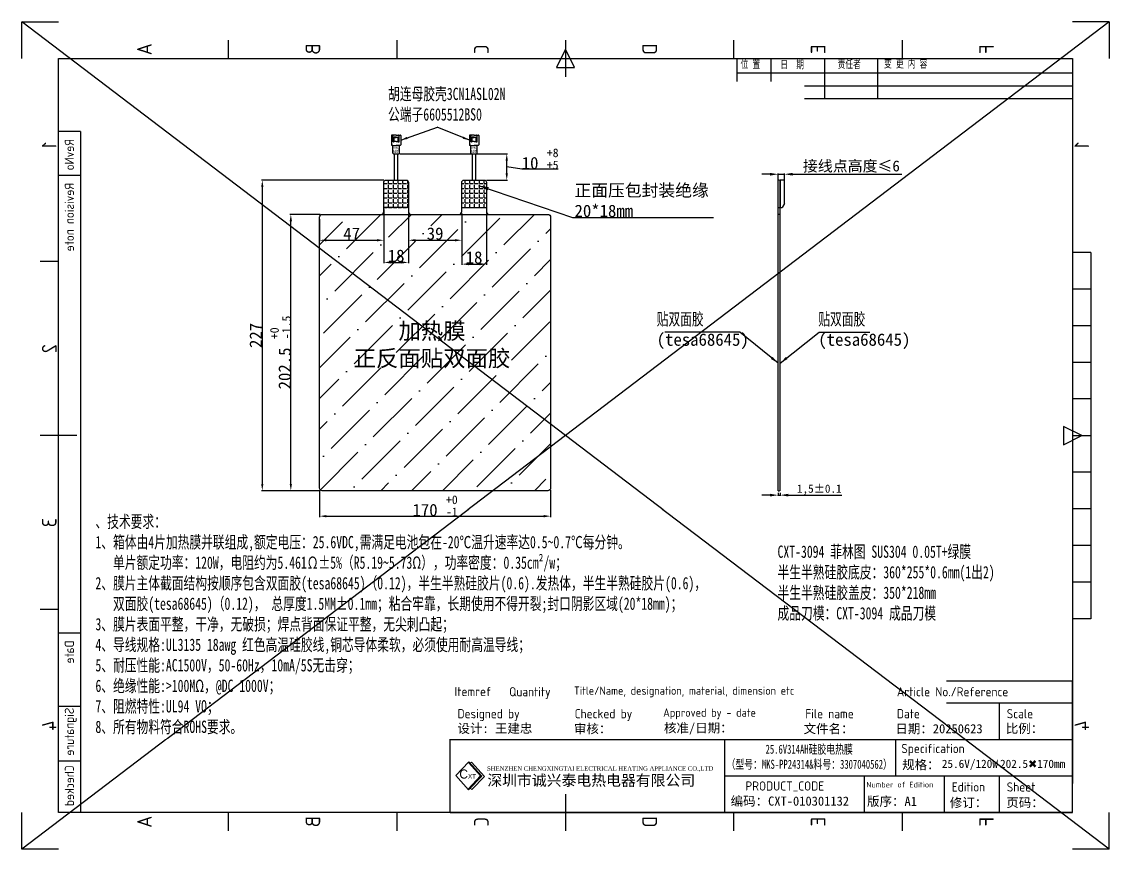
# Model space of a CAD drawing. Header units: millimetres. Extents: x -1327 to 8145, y -2943 to 1353.
# Drawn here: x 1580 to 2375, y -2418 to -1814 of the extents above; entities that cross this region are included whole.
import ezdxf
from ezdxf.enums import TextEntityAlignment as Align

# ---------------------------------------------------------------- set-up
doc = ezdxf.new("R2010")
doc.units = ezdxf.units.MM
for name, color, linetype in [('FRAME 025', 7, 'Continuous'), ('FRAME 050', 6, 'Continuous'), ('FRAME 070', 5, 'Continuous'), ('FRAME 200', 8, 'Continuous'), ('发热膜', 7, 'Continuous'), ('标注', 2, 'Continuous')]:
    doc.layers.add(name, color=color, linetype=linetype)
doc.styles.add('10号', font='', dxfattribs={"width": 0.7, "height": 15})
doc.styles.add('ISO Proportional', font='isocp.shx')
doc.styles.get("Standard").update_dxf_attribs({"font": ''})
doc.styles.add('工程字', font='', dxfattribs={"width": 0.7, "height": 6})
doc.styles.add('标准', font='', dxfattribs={"width": 0.667})
doc.styles.add('标注', font='STFANGSO.TTF', dxfattribs={"width": 0.7, "height": 10})
doc.styles.get('10号').set_extended_font_data('SimSun')
doc.styles.get('Standard').set_extended_font_data('SimSun')
doc.styles.get('工程字').set_extended_font_data('SimSun')
doc.styles.get('标准').set_extended_font_data('宋体')
doc.dimstyles.new('ISO-25', dxfattribs={"dimscale": 0.5, "dimtxt": 18, "dimasz": 15, "dimexe": 1.25, "dimexo": 3, "dimtad": 1, "dimtoh": 1, "dimdec": 5, "dimtxsty": 'Standard', "dimcen": 2.5, "dimadec": 0, "dimazin": 0, "dimtfac": 1, "dimtmove": 0, "dimatfit": 3, "dimfxl": 1, "dimarcsym": 0})

# ---------------------------------------------------------------- blocks, each defined once
blk = doc.blocks.new('*D78')
at = {"color": 0, "lineweight": -2}
for p, q in [((2126.91, -2159.63), (2120.91, -2159.63)), ((2132.91, -2157.88), (2132.91, -2160.25)), ((2132.91, -2159.63), (2134.41, -2159.63)), ((2134.41, -2157.88), (2134.41, -2160.25)), ((2140.41, -2159.63), (2179.52, -2159.63))]:
    blk.add_line(p, q, dxfattribs=at)
at = {"color": 0}
for points in [[(2126.91, -2160.63), (2126.91, -2158.63), (2132.91, -2159.63)], [(2140.41, -2158.63), (2140.41, -2160.63), (2134.41, -2159.63)]]:
    blk.add_solid(points, dxfattribs=at)
at = {"layer": 'Defpoints', "color": 0}
for p in [(2132.91, -2156.38), (2134.41, -2156.38), (2134.41, -2159.63)]:
    blk.add_point(p, dxfattribs=at)
at = {"color": 0, "insert": (2162.96, -2155.65), "char_height": 6, "attachment_point": 5}
blk.add_mtext('1,5%%P0.1', dxfattribs=at)
blk = doc.blocks.new('*D79')
at = {"color": 0, "lineweight": -2}
for p, q in [((2132.91, -1947.88), (2132.91, -1924.43)), ((2137.41, -1943.51), (2137.41, -1924.43)), ((2126.91, -1925.06), (2120.91, -1925.06)), ((2132.91, -1925.06), (2137.41, -1925.06)), ((2143.41, -1925.06), (2223.42, -1925.06))]:
    blk.add_line(p, q, dxfattribs=at)
at = {"color": 0}
for points in [[(2126.91, -1926.06), (2126.91, -1924.06), (2132.91, -1925.06)], [(2143.41, -1924.06), (2143.41, -1926.06), (2137.41, -1925.06)]]:
    blk.add_solid(points, dxfattribs=at)
at = {"layer": 'Defpoints', "color": 0}
for p in [(2137.41, -1925.06), (2137.41, -1945.01), (2132.91, -1949.38)]:
    blk.add_point(p, dxfattribs=at)
at = {"color": 0, "insert": (2186.42, -1919.45), "char_height": 6, "attachment_point": 5}
blk.add_mtext('{\\H1.333333x;接线点高度≤6}', dxfattribs=at)
blk = doc.blocks.new('*D70')
at = {"layer": 'Defpoints', "color": 0}
for p in [(1797.51, -2154.38), (1966.51, -2154.38), (1966.51, -2175)]:
    blk.add_point(p, dxfattribs=at)
at = {"layer": '标注', "color": 0, "lineweight": -2}
for p, q in [((1797.51, -2155.88), (1797.51, -2175.63)), ((1966.51, -2155.88), (1966.51, -2175.63)), ((1802.51, -2175), (1961.51, -2175))]:
    blk.add_line(p, q, dxfattribs=at)
at = {"layer": '标注', "color": 0}
for points in [[(1802.51, -2174.17), (1802.51, -2175.84), (1797.51, -2175)], [(1961.51, -2175.84), (1961.51, -2174.17), (1966.51, -2175)]]:
    blk.add_solid(points, dxfattribs=at)
at = {"layer": '标注', "color": 0, "insert": (1882.01, -2167.5), "char_height": 9, "attachment_point": 5}
blk.add_mtext('170 {\\H0.7x;\\S+0^ -1;}', dxfattribs=at)
blk = doc.blocks.new('*D71')
at = {"layer": 'Defpoints', "color": 0}
for p in [(1776.51, -1954.38), (1799.51, -1954.38), (1799.51, -2156.38)]:
    blk.add_point(p, dxfattribs=at)
at = {"layer": '标注', "color": 0, "lineweight": -2}
for p, q in [((1798.01, -1954.38), (1775.89, -1954.38)), ((1776.51, -2151.38), (1776.51, -1959.38)), ((1798.01, -2156.38), (1775.89, -2156.38))]:
    blk.add_line(p, q, dxfattribs=at)
at = {"layer": '标注', "color": 0}
for points in [[(1777.35, -1959.38), (1775.68, -1959.38), (1776.51, -1954.38)], [(1775.68, -2151.38), (1777.35, -2151.38), (1776.51, -2156.38)]]:
    blk.add_solid(points, dxfattribs=at)
at = {"layer": '标注', "color": 0, "insert": (1769.01, -2055.38), "char_height": 9, "attachment_point": 5, "rotation": 90}
blk.add_mtext('202.5 {\\H0.7x;\\S+0^ -1.5;}', dxfattribs=at)
blk = doc.blocks.new('*D72')
at = {"layer": 'Defpoints', "color": 0}
for p in [(1846.01, -1929.38), (1755.64, -2156.38), (1799.51, -2156.38)]:
    blk.add_point(p, dxfattribs=at)
at = {"layer": '标注', "color": 0, "lineweight": -2}
for p, q in [((1844.51, -1929.38), (1755.01, -1929.38)), ((1755.64, -1934.38), (1755.64, -2151.38)), ((1798.01, -2156.38), (1755.01, -2156.38))]:
    blk.add_line(p, q, dxfattribs=at)
at = {"layer": '标注', "color": 0}
for points in [[(1756.47, -1934.38), (1754.8, -1934.38), (1755.64, -1929.38)], [(1754.8, -2151.38), (1756.47, -2151.38), (1755.64, -2156.38)]]:
    blk.add_solid(points, dxfattribs=at)
at = {"layer": '标注', "color": 0, "insert": (1750.82, -2042.88), "char_height": 9, "attachment_point": 5, "rotation": 90}
blk.add_mtext('227', dxfattribs=at)
blk = doc.blocks.new('*D73')
at = {"layer": 'Defpoints', "color": 0}
for p in [(1844.51, -1949.38), (1797.51, -1956.38), (1844.51, -1973.31)]:
    blk.add_point(p, dxfattribs=at)
at = {"layer": '标注', "color": 0, "lineweight": -2}
for p, q in [((1844.51, -1950.88), (1844.51, -1973.94)), ((1797.51, -1957.88), (1797.51, -1973.94)), ((1802.51, -1973.31), (1839.51, -1973.31))]:
    blk.add_line(p, q, dxfattribs=at)
at = {"layer": '标注', "color": 0}
for points in [[(1802.51, -1972.48), (1802.51, -1974.14), (1797.51, -1973.31)], [(1839.51, -1974.14), (1839.51, -1972.48), (1844.51, -1973.31)]]:
    blk.add_solid(points, dxfattribs=at)
at = {"layer": '标注', "color": 0, "insert": (1821.01, -1968.5), "char_height": 9, "attachment_point": 5}
blk.add_mtext('47', dxfattribs=at)
blk = doc.blocks.new('*D74')
at = {"layer": 'Defpoints', "color": 0}
for p in [(1844.51, -1954.38), (1862.51, -1952.38), (1862.51, -1989.53)]:
    blk.add_point(p, dxfattribs=at)
at = {"layer": '标注', "color": 0, "lineweight": -2}
for p, q in [((1844.51, -1955.88), (1844.51, -1990.15)), ((1862.51, -1953.88), (1862.51, -1990.15)), ((1849.51, -1989.53), (1857.51, -1989.53))]:
    blk.add_line(p, q, dxfattribs=at)
at = {"layer": '标注', "color": 0}
for points in [[(1849.51, -1988.69), (1849.51, -1990.36), (1844.51, -1989.53)], [(1857.51, -1990.36), (1857.51, -1988.69), (1862.51, -1989.53)]]:
    blk.add_solid(points, dxfattribs=at)
at = {"layer": '标注', "color": 0, "insert": (1853.51, -1984.71), "char_height": 9, "attachment_point": 5}
blk.add_mtext('18', dxfattribs=at)
blk = doc.blocks.new('*D75')
at = {"layer": 'Defpoints', "color": 0}
for p in [(1862.51, -1952.38), (1901.51, -1952.38), (1901.51, -1973.31)]:
    blk.add_point(p, dxfattribs=at)
at = {"layer": '标注', "color": 0, "lineweight": -2}
for p, q in [((1862.51, -1953.88), (1862.51, -1973.94)), ((1901.51, -1953.88), (1901.51, -1973.94)), ((1867.51, -1973.31), (1896.51, -1973.31))]:
    blk.add_line(p, q, dxfattribs=at)
at = {"layer": '标注', "color": 0}
for points in [[(1867.51, -1972.48), (1867.51, -1974.14), (1862.51, -1973.31)], [(1896.51, -1974.14), (1896.51, -1972.48), (1901.51, -1973.31)]]:
    blk.add_solid(points, dxfattribs=at)
at = {"layer": '标注', "color": 0, "insert": (1882.01, -1968.5), "char_height": 9, "attachment_point": 5}
blk.add_mtext('39', dxfattribs=at)
blk = doc.blocks.new('*D76')
at = {"layer": 'Defpoints', "color": 0}
for p in [(1901.51, -1952.38), (1919.51, -1952.38), (1919.51, -1990.78)]:
    blk.add_point(p, dxfattribs=at)
at = {"layer": '标注', "color": 0, "lineweight": -2}
for p, q in [((1901.51, -1953.88), (1901.51, -1991.4)), ((1919.51, -1953.88), (1919.51, -1991.4)), ((1906.51, -1990.78), (1914.51, -1990.78))]:
    blk.add_line(p, q, dxfattribs=at)
at = {"layer": '标注', "color": 0}
for points in [[(1906.51, -1989.94), (1906.51, -1991.61), (1901.51, -1990.78)], [(1914.51, -1991.61), (1914.51, -1989.94), (1919.51, -1990.78)]]:
    blk.add_solid(points, dxfattribs=at)
at = {"layer": '标注', "color": 0, "insert": (1910.51, -1985.96), "char_height": 9, "attachment_point": 5}
blk.add_mtext('18', dxfattribs=at)
blk = doc.blocks.new('*D77')
at = {"layer": 'Defpoints', "color": 0}
for p in [(1854.76, -1910.07), (1934.41, -1910.07), (1918.01, -1929.38)]:
    blk.add_point(p, dxfattribs=at)
at = {"layer": '标注', "color": 0, "lineweight": -2}
for p, q in [((1856.26, -1910.07), (1935.03, -1910.07)), ((1934.41, -1924.38), (1934.41, -1915.07)), ((1945.55, -1921.4), (1934.41, -1919.72)), ((1972.12, -1921.4), (1945.55, -1921.4)), ((1919.51, -1929.38), (1935.03, -1929.38))]:
    blk.add_line(p, q, dxfattribs=at)
at = {"layer": '标注', "color": 0}
for points in [[(1935.24, -1915.07), (1933.57, -1915.07), (1934.41, -1910.07)], [(1933.57, -1924.38), (1935.24, -1924.38), (1934.41, -1929.38)]]:
    blk.add_solid(points, dxfattribs=at)
at = {"layer": '标注', "color": 0, "insert": (1958.83, -1913.91), "char_height": 9, "attachment_point": 5}
blk.add_mtext('10 {\\H0.7x;\\S+8^ +5;}', dxfattribs=at)

msp = doc.modelspace()

# ---------------------------------------------------------------- hatches: boundary and pattern name
at = {"layer": '标注'}
h = msp.add_hatch(dxfattribs=at)
h.set_pattern_fill('ANGLE', color=6, scale=0.5)
h.set_pattern_definition([(0, (1844.5136, -1949.3792), (0, 3.4925), [2.54, -0.9525]), (90, (1844.5136, -1949.3792), (-3.4925, 2e-16), [2.54, -0.9525])])
h.paths.add_polyline_path([(1901.513618, -1949.379245), (1919.513618, -1949.379245), (1919.513618, -1930.879245, 0.4142135624), (1918.013618, -1929.379245), (1903.013618, -1929.379245, 0.4142135624), (1901.513618, -1930.879245)])
h.paths.add_polyline_path([(1844.513618, -1949.379245), (1862.513618, -1949.379245), (1862.513618, -1930.879245, 0.4142135624), (1861.013618, -1929.379245), (1846.013618, -1929.379245, 0.4142135624), (1844.513618, -1930.879245)])
h = msp.add_hatch(dxfattribs=at)
h.set_pattern_fill('ANSI36', color=4, scale=5)
h.set_pattern_definition([(45, (1797.514, -2156.38), (8.419, 30.8696), [39.6875, -7.9375, 0, -7.9375])])
h.paths.add_polyline_path([(1797.513618, -2154.379245, 0.4142135624), (1799.513618, -2156.379245), (1964.513618, -2156.379245, 0.4142135624), (1966.513618, -2154.379245), (1966.513618, -1956.379245, 0.4142135624), (1964.513618, -1954.379245), (1921.513618, -1954.379245), (1899.513618, -1954.379245), (1864.513618, -1954.379245), (1842.513618, -1954.379245), (1799.513618, -1954.379245, 0.4142135624), (1797.513618, -1956.379245)])
h.paths.add_polyline_path([(1941.83513, -2074.570201), (1817.645185, -2074.570201), (1817.645185, -2030.603721), (1941.83513, -2030.603721)], flags=24)
h.paths.add_polyline_path([(1829.09602, -1975.24866), (1812.931216, -1975.24866), (1812.931216, -1962.050336), (1829.09602, -1962.050336)], flags=24)
h.paths.add_polyline_path([(1889.970322, -1975.24866), (1874.056914, -1975.24866), (1874.056914, -1961.949778), (1889.970322, -1961.949778)], flags=24)
h.paths.add_polyline_path([(1861.093227, -1991.463363), (1845.934009, -1991.463363), (1845.934009, -1978.164481), (1861.093227, -1978.164481)], flags=24)
h.paths.add_polyline_path([(1918.093227, -1992.713363), (1902.934009, -1992.713363), (1902.934009, -1979.414481), (1918.093227, -1979.414481)], flags=24)

# ---------------------------------------------------------------- linework, layer by layer
at = {"color": 4}
for p, q in [((1850.133547, -1896.844895), (1850.133547, -1903.572162)), ((1850.133547, -1896.844895), (1850.133547, -1903.572162)), ((1853.513618, -1896.482111), (1850.496331, -1896.482111)), ((1853.513618, -1896.482111), (1850.496331, -1896.482111)), ((1851.34012, -1901.267862), (1851.34012, -1896.844895)), ((1851.34012, -1901.267862), (1851.34012, -1896.844895)), ((1853.513618, -1897.948507), (1852.082671, -1897.948507)), ((1852.082671, -1898.110837), (1852.082671, -1897.948507)), ((1853.513618, -1897.948507), (1852.082671, -1897.948507)), ((1852.082671, -1898.110837), (1852.082671, -1897.948507)), ((1852.082671, -1901.183564), (1852.082671, -1898.110837)), ((1852.082671, -1898.110837), (1853.513618, -1898.110837)), ((1852.082671, -1901.183564), (1852.082671, -1898.110837)), ((1852.082671, -1898.110837), (1853.513618, -1898.110837)), ((1853.513618, -1896.482111), (1856.530905, -1896.482111)), ((1853.513618, -1896.482111), (1856.530905, -1896.482111)), ((1853.513618, -1897.948507), (1854.944565, -1897.948507)), ((1853.513618, -1897.948507), (1854.944565, -1897.948507)), ((1854.944565, -1898.110837), (1853.513618, -1898.110837)), ((1854.944565, -1898.110837), (1853.513618, -1898.110837)), ((1854.944565, -1898.110837), (1854.944565, -1897.948507)), ((1854.944565, -1898.110837), (1854.944565, -1897.948507)), ((1854.944565, -1901.183564), (1854.944565, -1898.110837)), ((1854.944565, -1901.183564), (1854.944565, -1898.110837)), ((1855.687116, -1901.267862), (1855.687116, -1896.844895)), ((1855.687116, -1901.267862), (1855.687116, -1896.844895)), ((1856.893689, -1896.844895), (1856.893689, -1903.572162)), ((1856.893689, -1896.844895), (1856.893689, -1903.572162)), ((1907.133547, -1896.844895), (1907.133547, -1903.572162)), ((1907.133547, -1896.844895), (1907.133547, -1903.572162)), ((1910.513618, -1896.482111), (1907.496331, -1896.482111)), ((1910.513618, -1896.482111), (1907.496331, -1896.482111)), ((1908.34012, -1901.267862), (1908.34012, -1896.844895)), ((1908.34012, -1901.267862), (1908.34012, -1896.844895)), ((1910.513618, -1897.948507), (1909.082671, -1897.948507)), ((1909.082671, -1898.110837), (1909.082671, -1897.948507)), ((1910.513618, -1897.948507), (1909.082671, -1897.948507)), ((1909.082671, -1898.110837), (1909.082671, -1897.948507)), ((1909.082671, -1901.183564), (1909.082671, -1898.110837)), ((1909.082671, -1898.110837), (1910.513618, -1898.110837)), ((1909.082671, -1901.183564), (1909.082671, -1898.110837)), ((1909.082671, -1898.110837), (1910.513618, -1898.110837)), ((1910.513618, -1896.482111), (1913.530905, -1896.482111)), ((1910.513618, -1896.482111), (1913.530905, -1896.482111)), ((1910.513618, -1897.948507), (1911.944565, -1897.948507)), ((1910.513618, -1897.948507), (1911.944565, -1897.948507)), ((1911.944565, -1898.110837), (1910.513618, -1898.110837)), ((1911.944565, -1898.110837), (1910.513618, -1898.110837)), ((1911.944565, -1898.110837), (1911.944565, -1897.948507)), ((1911.944565, -1898.110837), (1911.944565, -1897.948507)), ((1911.944565, -1901.183564), (1911.944565, -1898.110837)), ((1911.944565, -1901.183564), (1911.944565, -1898.110837)), ((1912.687116, -1901.267862), (1912.687116, -1896.844895)), ((1912.687116, -1901.267862), (1912.687116, -1896.844895)), ((1913.893689, -1896.844895), (1913.893689, -1903.572162)), ((1913.893689, -1896.844895), (1913.893689, -1903.572162)), ((1851.139063, -1903.934946), (1850.496331, -1903.934946)), ((1851.139063, -1903.934946), (1850.496331, -1903.934946)), ((1851.139063, -1909.702378), (1851.139063, -1903.934946)), ((1851.139063, -1903.934946), (1853.513618, -1903.934946)), ((1851.139063, -1909.702378), (1851.139063, -1903.934946)), ((1851.139063, -1903.934946), (1853.513618, -1903.934946)), ((1852.082671, -1901.449254), (1851.521512, -1901.449254)), ((1852.082671, -1901.449254), (1851.521512, -1901.449254)), ((1853.513618, -1901.183564), (1852.082671, -1901.183564)), ((1852.082671, -1901.183564), (1852.082671, -1901.449254)), ((1853.513618, -1901.183564), (1852.082671, -1901.183564)), ((1852.082671, -1901.183564), (1852.082671, -1901.449254)), ((1853.513618, -1901.183564), (1854.944565, -1901.183564)), ((1853.513618, -1901.183564), (1854.944565, -1901.183564)), ((1856.530905, -1903.934946), (1853.513618, -1903.934946)), ((1856.530905, -1903.934946), (1853.513618, -1903.934946)), ((1854.944565, -1901.183564), (1854.944565, -1901.449254)), ((1854.944565, -1901.183564), (1854.944565, -1901.449254)), ((1854.944565, -1901.449254), (1855.505724, -1901.449254)), ((1854.944565, -1901.449254), (1855.505724, -1901.449254)), ((1855.888173, -1909.702378), (1855.888173, -1903.934946)), ((1855.888173, -1909.702378), (1855.888173, -1903.934946)), ((1908.139063, -1903.934946), (1907.496331, -1903.934946)), ((1908.139063, -1903.934946), (1907.496331, -1903.934946)), ((1908.139063, -1909.702378), (1908.139063, -1903.934946)), ((1908.139063, -1903.934946), (1910.513618, -1903.934946)), ((1908.139063, -1909.702378), (1908.139063, -1903.934946)), ((1908.139063, -1903.934946), (1910.513618, -1903.934946)), ((1909.082671, -1901.449254), (1908.521512, -1901.449254)), ((1909.082671, -1901.449254), (1908.521512, -1901.449254)), ((1910.513618, -1901.183564), (1909.082671, -1901.183564)), ((1909.082671, -1901.183564), (1909.082671, -1901.449254)), ((1910.513618, -1901.183564), (1909.082671, -1901.183564)), ((1909.082671, -1901.183564), (1909.082671, -1901.449254)), ((1910.513618, -1901.183564), (1911.944565, -1901.183564)), ((1910.513618, -1901.183564), (1911.944565, -1901.183564)), ((1913.530905, -1903.934946), (1910.513618, -1903.934946)), ((1913.530905, -1903.934946), (1910.513618, -1903.934946)), ((1911.944565, -1901.183564), (1911.944565, -1901.449254)), ((1911.944565, -1901.183564), (1911.944565, -1901.449254)), ((1911.944565, -1901.449254), (1912.505724, -1901.449254)), ((1911.944565, -1901.449254), (1912.505724, -1901.449254)), ((1912.888173, -1909.702378), (1912.888173, -1903.934946)), ((1912.888173, -1909.702378), (1912.888173, -1903.934946)), ((1851.501847, -1910.065162), (1855.525389, -1910.065162)), ((1908.501847, -1910.065162), (1912.525389, -1910.065162))]:
    msp.add_line(p, q, dxfattribs=at)
for p, q in [((1852.263618, -1929.379245), (1852.263618, -1910.065162)), ((1852.263618, -1910.065162), (1854.763618, -1910.065162)), ((1852.263618, -1910.065162), (1854.763618, -1910.065162)), ((1854.763618, -1929.379245), (1854.763618, -1910.065162)), ((1909.263618, -1929.379245), (1909.263618, -1910.065162)), ((1909.263618, -1910.065162), (1911.763618, -1910.065162)), ((1909.263618, -1910.065162), (1911.763618, -1910.065162)), ((1911.763618, -1929.379245), (1911.763618, -1910.065162)), ((2132.910654, -2156.379245), (2132.910654, -1929.379245)), ((2133.810654, -1929.379245), (2132.910654, -1929.379245)), ((2134.410654, -2156.379245), (2134.410654, -1929.379245)), ((2137.410654, -1946.377372), (2135.910654, -1949.379245)), ((1842.513618, -1954.379245), (1864.513618, -1954.379245)), ((1862.513618, -1949.379245), (1844.513618, -1949.379245)), ((1899.513618, -1954.379245), (1921.513618, -1954.379245)), ((1901.513618, -1949.379245), (1919.513618, -1949.379245)), ((2132.910654, -1949.379245), (2133.810654, -1949.379245)), ((2133.810654, -1954.379245), (2132.910654, -1954.379245)), ((2132.910654, -2156.379245), (2133.810654, -2156.379245))]:
    msp.add_line(p, q)
at = {"lineweight": 9}
for p, q in [((1906.768023, -2354.585049), (1897.168266, -2364.602027)), ((1915.300869, -2364.902331), (1906.34191, -2355.029682)), ((1916.161973, -2364.937053), (1906.768023, -2354.585049)), ((1907.726541, -2355.641323), (1908.734406, -2354.807075)), ((1918.153195, -2365.18645), (1908.734406, -2354.807075)), ((1897.168266, -2364.602027), (1906.509691, -2375.059073)), ((1906.077176, -2374.574904), (1915.300869, -2364.902331)), ((1906.509691, -2375.059073), (1916.161973, -2364.937053)), ((1908.955699, -2374.831552), (1918.153195, -2365.18645)), ((1907.766328, -2373.74128), (1908.955699, -2374.831552))]:
    msp.add_line(p, q, dxfattribs=at)
msp.add_lwpolyline([(1921.513618, -1954.379245), (1964.513618, -1954.379245, -0.4142135624), (1966.513618, -1956.379245), (1966.513618, -2154.379245, -0.4142135624), (1964.513618, -2156.379245), (1799.513618, -2156.379245, -0.4142135624), (1797.513618, -2154.379245), (1797.513618, -1956.379245, -0.4142135624), (1799.513618, -1954.379245), (1842.513618, -1954.379245, 0.4142135624), (1844.513618, -1952.379245), (1844.513618, -1930.879245, -0.4142135624), (1846.013618, -1929.379245), (1861.013618, -1929.379245, -0.4142135624), (1862.513618, -1930.879245), (1862.513618, -1952.379245, 0.4142135624), (1864.513618, -1954.379245), (1899.513618, -1954.379245, 0.4142135624), (1901.513618, -1952.379245), (1901.513618, -1930.879245, -0.4142135624), (1903.013618, -1929.379245), (1918.013618, -1929.379245, -0.4142135624), (1919.513618, -1930.879245), (1919.513618, -1952.379245, 0.4142135624)], format="xyb", close=True)
msp.add_lwpolyline([(2137.410654, -1946.377372), (2137.410654, -1929.379245), (2134.410654, -1929.379245), (2134.410654, -1949.379245), (2135.910654, -1949.379245)])
at = {"color": 4}
for centre, radius, start, end in [((1850.496331, -1896.844895), 0.362784, 90, 180), ((1850.496331, -1896.844895), 0.362784, 90, 180), ((1851.702904, -1896.844895), 0.362784, 90, 180), ((1851.702904, -1896.844895), 0.362784, 90, 180), ((1855.324332, -1896.844895), 0.362784, 0, 90), ((1855.324332, -1896.844895), 0.362784, 0, 90), ((1856.530905, -1896.844895), 0.362784, 0, 90), ((1856.530905, -1896.844895), 0.362784, 0, 90), ((1907.496331, -1896.844895), 0.362784, 90, 180), ((1907.496331, -1896.844895), 0.362784, 90, 180), ((1908.702904, -1896.844895), 0.362784, 90, 180), ((1908.702904, -1896.844895), 0.362784, 90, 180), ((1912.324332, -1896.844895), 0.362784, 0, 90), ((1912.324332, -1896.844895), 0.362784, 0, 90), ((1913.530905, -1896.844895), 0.362784, 0, 90), ((1913.530905, -1896.844895), 0.362784, 0, 90), ((1850.496331, -1903.572162), 0.362784, 180, 270), ((1850.496331, -1903.572162), 0.362784, 180, 270), ((1851.521512, -1901.267862), 0.181392, 180, 270), ((1851.521512, -1901.267862), 0.181392, 180, 270), ((1855.505724, -1901.267862), 0.181392, 270, 0), ((1855.505724, -1901.267862), 0.181392, 270, 0), ((1856.530905, -1903.572162), 0.362784, 270, 0), ((1856.530905, -1903.572162), 0.362784, 270, 0), ((1907.496331, -1903.572162), 0.362784, 180, 270), ((1907.496331, -1903.572162), 0.362784, 180, 270), ((1908.521512, -1901.267862), 0.181392, 180, 270), ((1908.521512, -1901.267862), 0.181392, 180, 270), ((1912.505724, -1901.267862), 0.181392, 270, 0), ((1912.505724, -1901.267862), 0.181392, 270, 0), ((1913.530905, -1903.572162), 0.362784, 270, 0), ((1913.530905, -1903.572162), 0.362784, 270, 0), ((1851.501847, -1909.702378), 0.362784, 180, 270), ((1851.501847, -1909.702378), 0.362784, 180, 270), ((1855.525389, -1909.702378), 0.362784, 270, 0), ((1855.525389, -1909.702378), 0.362784, 270, 0), ((1908.501847, -1909.702378), 0.362784, 180, 270), ((1908.501847, -1909.702378), 0.362784, 180, 270), ((1912.525389, -1909.702378), 0.362784, 270, 0), ((1912.525389, -1909.702378), 0.362784, 270, 0)]:
    msp.add_arc(centre, radius, start, end, dxfattribs=at)
at = {"layer": 'FRAME 050'}
for p, q in [((1731.026511, -1840.378908), (1731.026511, -1826.990698)), ((1854.198049, -1840.378908), (1854.198049, -1826.990698)), ((1977.369587, -1826.990698), (1977.369587, -1853.767119)), ((2100.541125, -1840.378908), (2100.541125, -1826.990698)), ((2223.712663, -1840.378908), (2223.712663, -1826.990698)), ((1977.369587, -1833.684803), (1970.675482, -1847.073014)), ((1984.063692, -1847.073014), (1977.369587, -1833.684803)), ((1970.675482, -1847.073014), (1984.063692, -1847.073014)), ((2361.611232, -1982.235219), (2361.611232, -2249.999432)), ((2361.611232, -2196.446589), (2348.223022, -2196.446589)), ((2361.611232, -2223.22301), (2348.223022, -2223.22301)), ((1606.516152, -2243.305326), (1593.127942, -2243.305326)), ((2361.611232, -2249.999432), (2348.223022, -2249.999432)), ((1977.369587, -2378.29972), (1977.369587, -2405.076142)), ((1731.026511, -2405.076142), (1731.026511, -2391.687931)), ((1854.198049, -2405.076142), (1854.198049, -2391.687931)), ((2100.541125, -2405.076142), (2100.541125, -2391.687931)), ((2223.712663, -2405.076142), (2223.712663, -2391.687931))]:
    msp.add_line(p, q, dxfattribs=at)
for points in [[(2361.611232, -1982.235219), (2348.223022, -1982.235219)], [(1606.516152, -1988.929324), (1593.127942, -1988.929324)], [(2361.611232, -2009.01164), (2348.223022, -2009.01164)], [(2361.611232, -2035.788062), (2348.223022, -2035.788062)], [(2361.611232, -2062.564483), (2348.223022, -2062.564483)], [(2361.611232, -2089.340904), (2348.223022, -2089.340904)], [(1619.904363, -2116.117325), (1593.127942, -2116.117325)], [(2348.223022, -2116.117325), (2361.611232, -2116.117325)], [(2361.611232, -2142.893747), (2348.223022, -2142.893747)], [(2361.611232, -2169.670168), (2348.223022, -2169.670168)]]:
    msp.add_lwpolyline(points, dxfattribs=at)
msp.add_lwpolyline([(2341.528916, -2109.42322), (2341.528916, -2122.811431), (2354.917127, -2116.117325)], close=True, dxfattribs=at)
at = {"layer": 'FRAME 070'}
for p, q in [((1606.516152, -2391.687931), (1606.516152, -1840.378908)), ((1606.516152, -1840.378908), (2348.223022, -1840.378908)), ((2102.62449, -1840.378908), (2102.62449, -1869.943393)), ((2127.527259, -1840.378908), (2127.527259, -1869.943393)), ((2166.807379, -1840.378908), (2166.807379, -1869.943393)), ((2205.478506, -1840.378908), (2205.478506, -1869.943393)), ((2348.223022, -1840.378908), (2348.223022, -2370.493327)), ((2348.223022, -1851.192208), (2102.62449, -1851.192208)), ((2348.223022, -1860.567801), (2102.62449, -1860.567801)), ((2348.223022, -1869.943393), (2102.62449, -1869.943393)), ((1622.582005, -1893.931751), (1622.582005, -2391.687931)), ((1622.582005, -2260.483467), (1606.516152, -2260.483467)), ((1893.02386, -2391.687931), (1893.02386, -2295.292814)), ((1893.02386, -2295.292814), (2348.223022, -2295.292814)), ((1933.188492, -2311.358667), (1933.188492, -2295.292814)), ((1978.708408, -2311.358667), (1978.708408, -2295.292814)), ((2214.340915, -2311.358667), (2214.340915, -2295.292814)), ((2348.223022, -2391.687931), (2348.223022, -2295.292814)), ((1622.582005, -2314.036309), (1606.516152, -2314.036309)), ((1893.02386, -2311.358667), (2348.223022, -2311.358667)), ((1978.708408, -2338.135088), (1978.708408, -2311.358667)), ((2045.649461, -2338.135088), (2045.649461, -2311.358667)), ((2147.399862, -2338.135088), (2147.399862, -2311.358667)), ((2214.340915, -2338.135088), (2214.340915, -2311.358667)), ((2294.670179, -2338.135088), (2294.670179, -2311.358667)), ((1893.02386, -2338.135088), (2348.223022, -2338.135088)), ((2093.84702, -2391.687931), (2093.84702, -2338.135088)), ((2218.891448, -2364.91151), (2218.891448, -2338.135088)), ((1622.582005, -2354.200941), (1606.516152, -2354.200941)), ((2093.84702, -2364.91151), (2348.223022, -2364.91151)), ((2196.124713, -2391.687931), (2196.124713, -2364.91151)), ((2254.505547, -2391.687931), (2254.505547, -2364.91151)), ((2294.670179, -2391.687931), (2294.670179, -2364.91151)), ((2348.223022, -2391.687931), (1606.516152, -2391.687931)), ((1893.02386, -2391.687931), (2348.223022, -2391.687931))]:
    msp.add_line(p, q, dxfattribs=at)
for points in [[(1622.582005, -1893.931751), (1606.516152, -1893.931751)], [(1622.582005, -1926.063456), (1606.516152, -1926.063456)]]:
    msp.add_lwpolyline(points, dxfattribs=at)
at = {"layer": 'FRAME 200'}
for p, q in [((1579.739731, -1840.378908), (1579.739731, -1813.602487)), ((1579.739731, -1813.602487), (1606.516152, -1813.602487)), ((2374.999443, -1813.602487), (2348.223022, -1813.602487)), ((2374.999443, -1813.602487), (2374.999443, -1840.378908)), ((1579.739731, -2418.464352), (1579.739731, -2391.687931)), ((2374.999443, -2418.464352), (2374.999443, -2391.687931)), ((1606.516152, -2418.464352), (1579.739731, -2418.464352)), ((2374.999443, -2418.464352), (2348.223022, -2418.464352))]:
    msp.add_line(p, q, dxfattribs=at)

# ---------------------------------------------------------------- texts
at = {"color": 4, "style": '标准', "width": 0.667}
for p in [(1854.964837, -1909.80927), (1854.964837, -1909.80927), (1911.964837, -1909.80927), (1911.964837, -1909.80927)]:
    msp.add_text('母头', height=2.9738016, rotation=810, dxfattribs=at).set_placement(p)
at = {"color": 3, "char_height": 9, "width": 360, "attachment_point": 1, "style": '工程字'}
for insert in [(2044.051175, -2026.437366), (2162.232542, -2026.437366)]:
    msp.add_mtext('贴双面胶\\P{\\W1;(tesa68645)}', dxfattribs=dict(at, insert=insert))
at = {"insert": (1899.720899, -2360.175838), "char_height": 7.71584347, "width": 14.67214519, "attachment_point": 1}
msp.add_mtext('{\\fFZShuTi|b0|i0|c134|p2;\\H0.8571x;C\\H0.5x;XT}', dxfattribs=at)
at = {"layer": 'FRAME 025', "style": 'ISO Proportional', "text_generation_flag": 2}
for s, height, p in [('RevNo', 6.6941053, (1614.549079, -1899.287035)), ('Revision note', 6.69410532, (1614.549079, -1931.418741)), ('Date', 6.6941053, (1614.549079, -2265.838751)), ('Signature', 6.6941053, (1614.549079, -2315.002933)), ('Checked', 6.6941053, (1614.549079, -2357.100811))]:
    msp.add_text(s, height=height, rotation=450, dxfattribs=at).set_placement(p, align=Align.MIDDLE_LEFT)
at = {"layer": 'FRAME 025', "style": 'ISO Proportional'}
for s, height, p in [('Itemref', 6.6941053, (1896.2679, -2303.174938)), ('Quantity', 6.6941053, (1936.187477, -2303.325741)), ('Title/Name, designation, material, dimension etc', 6.02469479, (1983.528164, -2302.522448)), ('Article No./Reference', 6.69410532, (2219.6962, -2303.325741)), ('Designed by', 6.69410532, (1898.379144, -2319.391593)), ('Checked by', 6.6941053, (1984.063692, -2319.391593)), ('Approved by - date', 6.02469479, (2048.790546, -2318.588301)), ('File name', 6.6941053, (2152.755146, -2319.391593)), ('Date', 6.6941053, (2219.6962, -2319.391593)), ('Scale', 6.6941053, (2300.025463, -2319.391593)), ('Specification', 6.69410532, (2222.935543, -2344.842193)), ('Number of Edition', 4.09326494, (2197.30496, -2371.247142)), ('Edition', 6.6941053, (2259.860831, -2372.944436)), ('Sheet', 6.6941053, (2300.025463, -2372.944436))]:
    msp.add_text(s, height=height, rotation=360, dxfattribs=at).set_placement(p, align=Align.MIDDLE_LEFT)
at = {"layer": 'FRAME 025', "attachment_point": 1, "style": 'ISO Proportional'}
for s, insert, char_height, width in [('{\\fSimSun|b0|i0|c134|p2;设计: 王建忠}', (1898.379144, -2326.755109), 6.69410532, 144.55315597), ('{\\fￋￎￌﾣﾤ|b0|i0|c134|p2;审核：}', (1983.521135, -2327.022667), 6.69410532, 54.8916636), ('{\\fSimSun|b0|i0|c134|p2;核准/日期：}', (2049.384958, -2326.448111), 6.69410532, 105.17692132), ('{\\fￋￎￌﾣﾤ|b0|i0|c134|p2;文件名：}', (2151.478368, -2327.022667), 6.69410532, 54.8916636), ('{\\fSimSun|b0|i0|c134|p2;日期：\\C1;20250623}', (2218.592046, -2327.022667), 6.69410532, 122.64400727), ('{\\fￋￎￌﾣﾤ|b0|i0|c134|p2;比例：}', (2299.351036, -2326.834443), 6.69410532, 54.8916636), ('{\\fￋￎￌﾣﾤ|b0|i0|c134|p2;规格：}', (2223.52224, -2353.324971), 6.69410532, 54.8916636), ('{\\fSimSun|b0|i0|c134|p2;\\C1;25.6V/120W\\f汉仪长仿宋体|b0|i0|c134|p2;\\W0.7;\\C256; \\fSimSun|b0|i0|c134|p2;\\W1;\\C1;202.5\\fMS Gothic|b0|i0|c134|p49;✖\\fSimSun|b0|i0|c134|p2;170mm}', (2252.577906, -2353.006053), 6.024694786, 107.16868842), ('{\\fSimSun|b0|i0|c134|p2;编码：CXT-010301132}', (2098.128115, -2379.914575), 6.69410532, 138.98514895), ('{\\fSimSun|b0|i0|c134|p2;版序：A1}', (2197.888755, -2380.058422), 6.69410532, 68.65145982), ('{\\fￋￎￌﾣﾤ|b0|i0|c134|p2;修订：}', (2258.396065, -2381.026111), 6.69410532, 54.8916636), ('{\\fￋￎￌﾣﾤ|b0|i0|c134|p2;页码：}', (2299.705324, -2381.018534), 6.69410532, 54.8916636)]:
    msp.add_mtext(s, dxfattribs=dict(at, insert=insert, char_height=char_height, width=width))
at = {"layer": 'FRAME 025', "color": 5, "insert": (1919.994785, -2357.848308), "char_height": 4.011404366, "width": 160.17103066, "attachment_point": 1}
msp.add_mtext('{\\fTimes New Roman|b0|i0|c0|p18;\\H0.7937x;SHENZHEN CHENGXINGTAI ELECTRICAL HEATING APPLIANCE CO.,LTD}', dxfattribs=at)
at = {"layer": 'FRAME 025', "color": 1, "insert": (1920.215494, -2364.099515), "char_height": 8.35709243, "width": 159.18271295, "attachment_point": 1}
msp.add_mtext('{\\fSimSun|b0|i0|c134|p2;\\H0.9524x;深圳市诚兴泰电热电器有限公司}', dxfattribs=at)
at = {"layer": 'FRAME 025', "style": 'ISO Proportional', "flags": 8}
msp.add_attdef('PRODUCT_CODE', text='X', height=6.694105, rotation=360, dxfattribs=at).set_placement((2137.735248, -2372.546601), align=Align.MIDDLE)
at = {"layer": 'FRAME 050', "style": 'ISO Proportional', "text_generation_flag": 2}
for s, p in [('A', (1669.440742, -1833.684803)), ('B', (1792.61228, -1833.684803)), ('C', (1915.783818, -1833.684803)), ('D', (2038.955356, -1833.684803)), ('E', (2162.126894, -1833.684803)), ('F', (2285.298432, -1833.684803)), ('1', (1599.822047, -1903.972909)), ('1', (2354.917127, -1903.972909)), ('2', (1599.822047, -2052.523325)), ('3', (1599.822047, -2179.711326)), ('4', (1599.822047, -2328.09393)), ('4', (2354.917127, -2328.09393)), ('A', (1669.440742, -2398.382036)), ('B', (1792.61228, -2398.382036)), ('C', (1915.783818, -2398.382036)), ('D', (2038.955356, -2398.382036)), ('E', (2162.126894, -2398.382036)), ('F', (2285.298432, -2398.382036))]:
    msp.add_text(s, height=10.710569, rotation=450, dxfattribs=at).set_placement(p, align=Align.MIDDLE)
at = {"layer": '标注', "char_height": 5.783707, "attachment_point": 1, "style": '标注'}
for s, insert, width in [('位 置', (2105.351737, -1841.643367), 113.51255242), ('日  期', (2134.410894, -1841.911726), 50.14314197), ('责任者', (2176.343943, -1841.682803), 114.73939936), ('变 更 内 容', (2210.30555, -1841.366428), 105.99261776)]:
    msp.add_mtext(s, dxfattribs=dict(at, insert=insert, width=width))
at = {"layer": '标注', "insert": (1983.961151, -1956.471721), "char_height": 9, "width": 600, "attachment_point": 7}
msp.add_mtext('正面压包封装绝缘\\P20*18mm', dxfattribs=at)
at = {"layer": '标注', "insert": (1792.712552, -2033.603721), "char_height": 12, "attachment_point": 1}
msp.add_mtext_dynamic_manual_height_columns('\\pxqc;加热膜\\P正反面贴双面胶', width=174.05520996, gutter_width=12.5, heights=[-37.96648], dxfattribs=at)

# ---------------------------------------------------------------- dimensions: what is measured, and where the dimension line sits
for base, p1, p2, text, override, picture, middle in [((2137.410654, -1925.059847), (2132.910654, -1949.379245), (2137.410654, -1945.014313), '{\\H1.333333x;接线点高度≤6}', {"dimtxt": 12, "dimasz": 12, "dimtxsty": 'Standard'}, '*D79', (2186.415883, -1919.451259)), ((2134.410654, -2159.628759), (2132.910654, -2156.379245), (2134.410654, -2156.379245), '<>%%P0.1', {"dimtxt": 12, "dimasz": 12}, '*D78', (2162.963378, -2155.645868))]:
    dim = msp.add_linear_dim(base=base, p1=p1, p2=p2, text=text, dimstyle='ISO-25', override=override)
    dim.commit()
    dim.dimension.update_dxf_attribs({"geometry": picture, "text_midpoint": middle})
at = {"layer": '标注'}
dim = msp.add_linear_dim(base=(1934.407578, -1910.065162), p1=(1918.013618, -1929.379245), p2=(1854.763618, -1910.065162), angle=90, text='10 {\\H0.7x;\\S+8^ +5;}', dimstyle='ISO-25', override={"dimasz": 10, "dimtxsty": 'Standard', "dimtmove": 1}, dxfattribs=at)
dim.commit()
dim.dimension.update_dxf_attribs({"geometry": '*D77', "text_midpoint": (1945.862576, -1921.39832), "dimtype": 160})
dim = msp.add_linear_dim(base=(1755.636159, -2156.379245), p1=(1846.013618, -1929.379245), p2=(1799.513618, -2156.379245), angle=90, dimstyle='ISO-25', override={"dimasz": 10}, dxfattribs=at)
dim.commit()
dim.dimension.update_dxf_attribs({"geometry": '*D72', "text_midpoint": (1750.823659, -2042.879245)})
dim = msp.add_linear_dim(base=(1776.512388, -1954.379245), p1=(1799.513618, -2156.379245), p2=(1799.513618, -1954.379245), angle=90, text='<>.5 {\\H0.7x;\\S+0^ -1.5;}', dimstyle='ISO-25', override={"dimasz": 10, "dimtxsty": 'Standard'}, dxfattribs=at)
dim.commit()
dim.dimension.update_dxf_attribs({"geometry": '*D71', "text_midpoint": (1769.008268, -2055.379245)})
for base, p1, p2, picture, middle in [((1844.513618, -1973.31116), (1797.513618, -1956.379245), (1844.513618, -1949.379245), '*D73', (1821.013618, -1968.49866)), ((1862.513618, -1989.525863), (1844.513618, -1954.379245), (1862.513618, -1952.379245), '*D74', (1853.513618, -1984.713363)), ((1901.513618, -1973.31116), (1862.513618, -1952.379245), (1901.513618, -1952.379245), '*D75', (1882.013618, -1968.49866)), ((1919.513618, -1990.775863), (1901.513618, -1952.379245), (1919.513618, -1952.379245), '*D76', (1910.513618, -1985.963363))]:
    dim = msp.add_linear_dim(base=base, p1=p1, p2=p2, dimstyle='ISO-25', override={"dimasz": 10}, dxfattribs=at)
    dim.commit()
    dim.dimension.update_dxf_attribs({"geometry": picture, "text_midpoint": middle})

# ---------------------------------------------------------------- leaders
for points in [[(2132.910654, -2063.145237), (2104.967867, -2040.436885), (2050.086632, -2040.436885)], [(2134.410654, -2063.145237), (2162.953442, -2040.436885), (2199.999223, -2040.436885)]]:
    msp.add_leader(points, dimstyle='ISO-25', override={"dimtxt": 12, "dimasz": 12})
at = {"layer": '标注', "annotation_type": 0, "has_hookline": 1, "hookline_direction": 0, "text_width": 101.664804}
msp.add_leader([(1913.785446, -1933.232936), (1982.386975, -1956.784221), (1983.648651, -1956.784221)], dimstyle='ISO-25', override={"dimgap": 0.625, "dimtad": 1}, dxfattribs=at)

# ---------------------------------------------------------------- next in the draw order: texts
at = {"color": 1, "insert": (1847.620468, -1861.803874), "char_height": 9, "width": 300, "attachment_point": 1, "style": '工程字', "bg_fill": 2}
msp.add_mtext('胡连母胶壳3CN1ASL02N\\P公端子6605512BS0', dxfattribs=at)
at = {"insert": (1633.626574, -2174.444413), "char_height": 9, "width": 617.66265567, "attachment_point": 1, "style": '工程字', "bg_fill": 2}
msp.add_mtext('、技术要求：{\\fSTFangsong|b0|i0|c134|p2;^J}1、箱体由4片加热膜并联组成,额定电压：25.6VDC,需满足电池包在-20℃温升速率达0.5~0.7℃每分钟。\\P   单片额定功率：120W，电阻约为5.461{\\fSTFangsong|b0|i0|c134|p2;Ω}±5%（{\\C1;R5.19~5.73Ω}），功率密度：0.35cm²/w；\\P2、膜片主体截面结构按顺序包含{\\C0;双面胶(tesa68645)（0.12)，}半生半熟硅胶片(0.6).发热体，半生半熟硅胶片(0.6)，\\P   {\\C0;双面胶(tesa68645)（0.12)，} 总厚度1.5MM±0.1mm；粘合牢靠，长期使用不得开裂;封口阴影区域(20*18mm)；{\\fSTFangsong|b0|i0|c134|p2;^J}3、膜片表面平整，干净，无破损；{\\C0;焊点背面保证平整，无尖刺凸起；\\fSTFangsong|b0|i0|c134|p2;\\C256;^J}4、导线规格:UL3135 18awg 红色高温硅胶线,铜芯导体柔软，必须使用耐高温导线{\\C0;；\\fSTFangsong|b0|i0|c134|p2;^J\\fSimSun|b0|i0|c134|p2;5、耐压性能:AC1500V，50-60Hz，10mA/5S无击穿；\\P6、绝缘性能:>100MΩ，@DC 1000V；\\fSTFangsong|b0|i0|c134|p2;^J\\fSimSun|b0|i0|c134|p2;7、阻燃特性:UL94 VO；\\fSTFangsong|b0|i0|c134|p2;^J\\fSimSun|b0|i0|c134|p2;8、所有物料符合ROHS要求。}', dxfattribs=at)

# ---------------------------------------------------------------- next in the draw order: linework, layer by layer
at = {"layer": '标注'}
for p, q in [((2374.999443, -1813.602487), (1579.739731, -2418.464352)), ((2374.999443, -2418.464352), (1579.739731, -1813.602487))]:
    msp.add_line(p, q, dxfattribs=at)

# ---------------------------------------------------------------- next in the draw order: texts
at = {"layer": 'FRAME 025', "insert": (2155.584766, -2351.272166), "char_height": 6.6, "width": 145.59962299, "attachment_point": 5, "style": '工程字'}
msp.add_mtext('{\\C1;25.6V314AH硅胶电热膜\\P（型号：MKS-PP24314&料号：3307040562）}', dxfattribs=at)
at = {"layer": '发热膜', "insert": (2132.426282, -2196.448918), "char_height": 9, "attachment_point": 1, "style": '10号'}
msp.add_mtext_dynamic_manual_height_columns('CXT-3094 菲林图 SUS304 0.05T+绿膜\\P半生半熟硅胶底皮：360*255*0.6mm(1出2)\\P半生半熟硅胶盖皮：350*218mm\\P成品刀模：CXT-3094 成品刀模', width=467.73282215, gutter_width=45, heights=[-61.692737], dxfattribs=at)

# ---------------------------------------------------------------- next in the draw order: dimensions: what is measured, and where the dimension line sits
at = {"layer": '标注'}
dim = msp.add_linear_dim(base=(1966.513618, -2175.001684), p1=(1797.513618, -2154.379245), p2=(1966.513618, -2154.379245), text='170 {\\H0.7x;\\S+0^ -1;}', dimstyle='ISO-25', override={"dimasz": 10, "dimtxsty": 'Standard'}, dxfattribs=at)
dim.commit()
dim.dimension.update_dxf_attribs({"geometry": '*D70', "text_midpoint": (1882.013618, -2167.497564)})

# ---------------------------------------------------------------- next in the draw order: leaders
for points in [[(1856.893689, -1900.208528), (1883.655427, -1890.608819)], [(1907.133547, -1900.208528), (1883.518084, -1890.608819)]]:
    msp.add_leader(points, dimstyle='ISO-25', override={"dimasz": 10, "dimgap": 0.625, "dimtad": 1}, dxfattribs=at)

doc.saveas('drawing.dxf')
